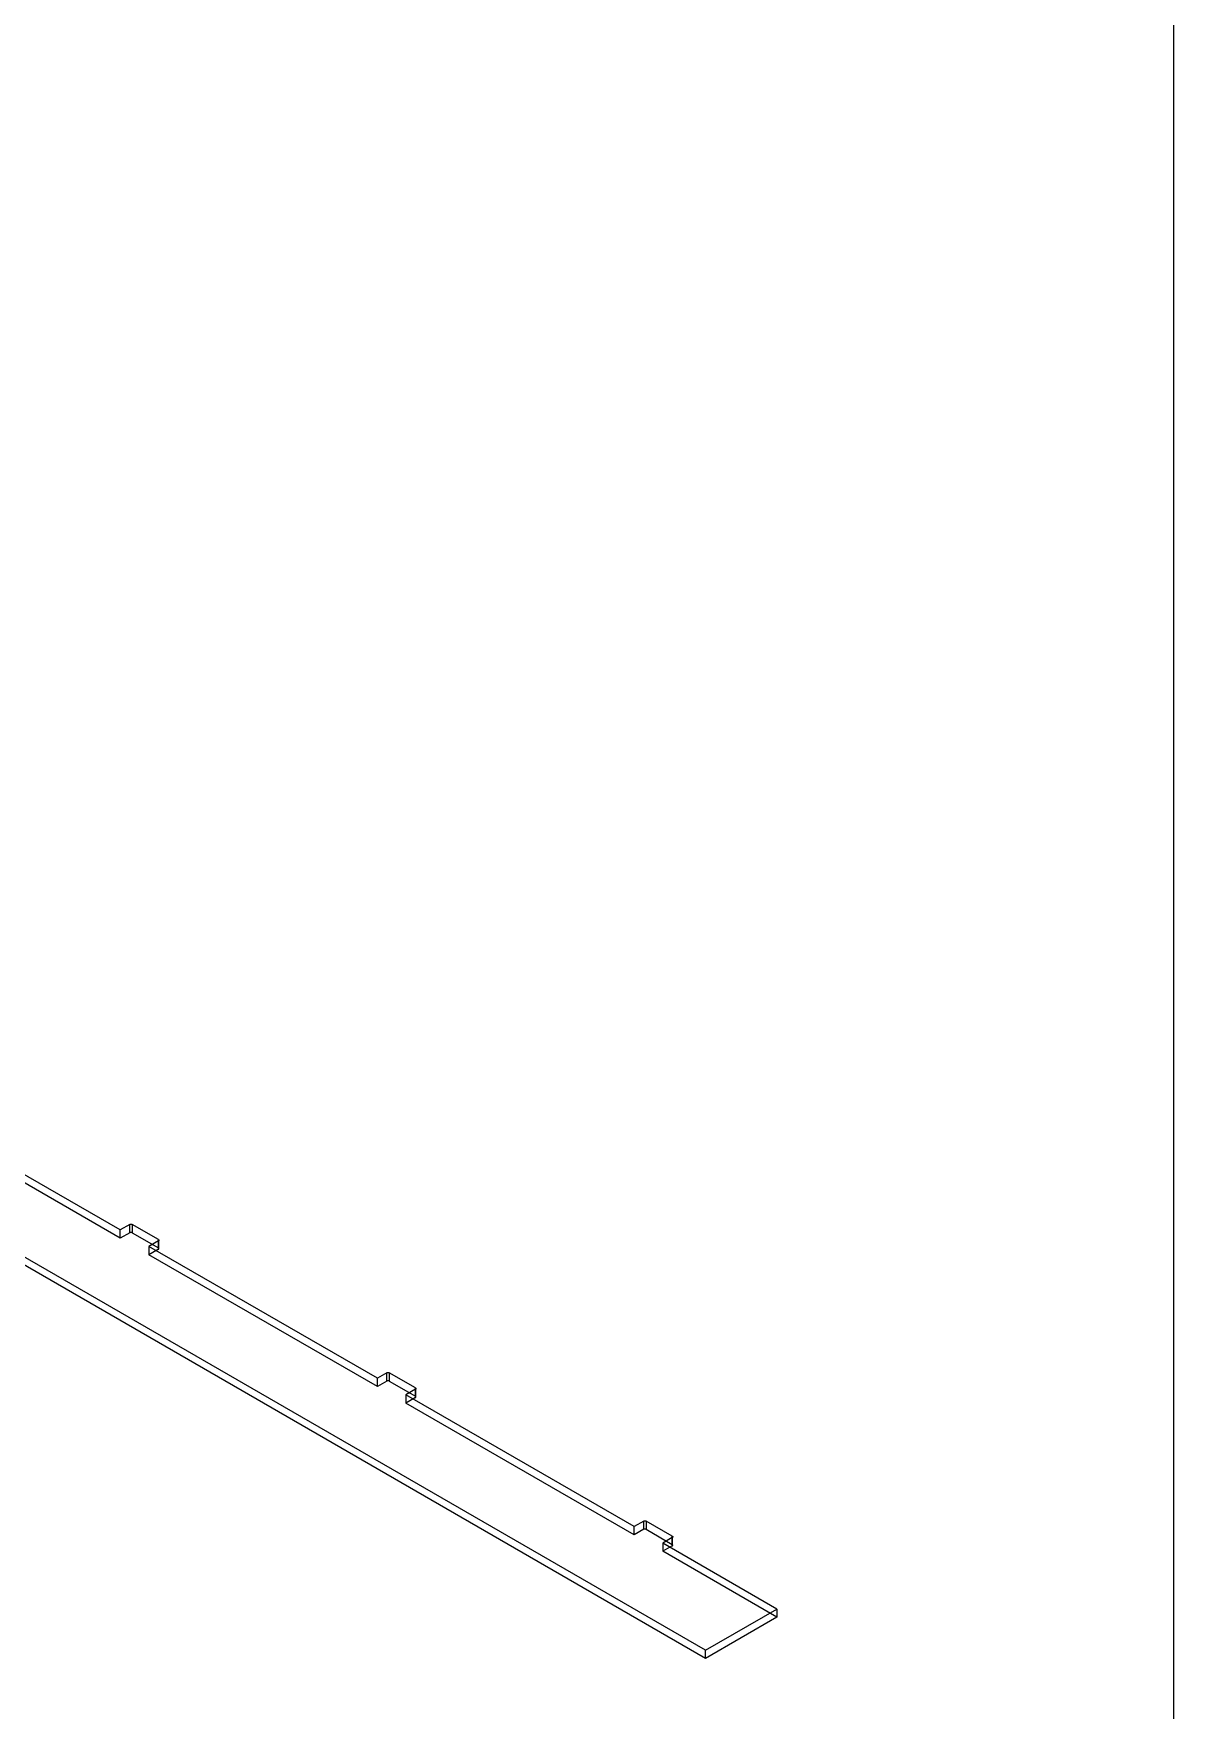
# Model space of a CAD drawing. Header units: inches. Extents: x 1.4 to 100.6, y 1.4 to 64.6.
# Drawn here: x 90.04 to 100.58, y 31.8 to 47.31 of the extents above; entities that cross this region are included whole.
import ezdxf

# ---------------------------------------------------------------- set-up
doc = ezdxf.new("R2010")
doc.units = ezdxf.units.IN
doc.header["$MEASUREMENT"] = 0

msp = doc.modelspace()

# ---------------------------------------------------------------- linework, layer by layer
at = {"layer": 'OUTLINE'}
for p, q in [((100.583, 64.583), (100.583, 1.417)), ((96.257, 32.357), (82, 40.588)), ((96.257, 32.281), (82, 40.512)), ((90.844, 36.244), (88.732, 37.463)), ((90.844, 36.168), (88.732, 37.387)), ((90.933, 36.295), (90.844, 36.244)), ((90.844, 36.168), (90.844, 36.244)), ((90.933, 36.219), (90.844, 36.168)), ((90.933, 36.295), (90.933, 36.295)), ((90.933, 36.295), (90.934, 36.295)), ((90.933, 36.219), (90.933, 36.295)), ((90.934, 36.219), (90.933, 36.219)), ((90.933, 36.219), (90.933, 36.219)), ((90.934, 36.295), (90.934, 36.296)), ((90.934, 36.296), (90.934, 36.296)), ((90.934, 36.296), (90.934, 36.296)), ((90.934, 36.296), (90.935, 36.296)), ((90.935, 36.22), (90.934, 36.22)), ((90.934, 36.22), (90.934, 36.219)), ((90.934, 36.219), (90.934, 36.219)), ((90.934, 36.219), (90.934, 36.219)), ((90.935, 36.296), (90.935, 36.296)), ((90.935, 36.296), (90.935, 36.296)), ((90.935, 36.296), (90.936, 36.296)), ((90.936, 36.22), (90.935, 36.22)), ((90.935, 36.22), (90.935, 36.22)), ((90.935, 36.22), (90.935, 36.22)), ((90.936, 36.296), (90.936, 36.297)), ((90.936, 36.297), (90.937, 36.297)), ((90.936, 36.296), (90.936, 36.296)), ((90.936, 36.296), (90.936, 36.296)), ((90.937, 36.22), (90.936, 36.22)), ((90.936, 36.22), (90.936, 36.22)), ((90.936, 36.22), (90.936, 36.22)), ((90.936, 36.22), (90.936, 36.22)), ((90.937, 36.297), (90.937, 36.297)), ((90.937, 36.297), (90.937, 36.297)), ((90.937, 36.297), (90.938, 36.297)), ((90.938, 36.221), (90.937, 36.221)), ((90.937, 36.221), (90.937, 36.221)), ((90.937, 36.221), (90.937, 36.22)), ((90.938, 36.297), (90.938, 36.297)), ((90.938, 36.297), (90.938, 36.297)), ((90.938, 36.297), (90.939, 36.297)), ((90.939, 36.221), (90.938, 36.221)), ((90.938, 36.221), (90.938, 36.221)), ((90.938, 36.221), (90.938, 36.221)), ((90.939, 36.297), (90.939, 36.297)), ((90.939, 36.297), (90.939, 36.297)), ((90.939, 36.297), (90.94, 36.297)), ((90.94, 36.221), (90.939, 36.221)), ((90.939, 36.221), (90.939, 36.221)), ((90.939, 36.221), (90.939, 36.221)), ((90.94, 36.297), (90.94, 36.297)), ((90.94, 36.297), (90.941, 36.297)), ((90.941, 36.221), (90.94, 36.221)), ((90.94, 36.221), (90.94, 36.221)), ((90.941, 36.297), (90.942, 36.298)), ((90.941, 36.297), (90.941, 36.297)), ((90.941, 36.297), (90.941, 36.297)), ((90.942, 36.221), (90.941, 36.221)), ((90.941, 36.221), (90.941, 36.221)), ((90.941, 36.221), (90.941, 36.221)), ((90.942, 36.298), (90.942, 36.298)), ((90.942, 36.298), (90.942, 36.298)), ((90.942, 36.298), (90.943, 36.298)), ((90.943, 36.221), (90.942, 36.221)), ((90.942, 36.221), (90.942, 36.221)), ((90.942, 36.221), (90.942, 36.221)), ((90.943, 36.298), (90.943, 36.298)), ((90.943, 36.298), (90.943, 36.298)), ((90.943, 36.298), (90.944, 36.298)), ((90.944, 36.221), (90.943, 36.221)), ((90.943, 36.221), (90.943, 36.221)), ((90.943, 36.221), (90.943, 36.221)), ((90.944, 36.298), (90.944, 36.298)), ((90.944, 36.298), (90.944, 36.298)), ((90.944, 36.298), (90.945, 36.298)), ((90.945, 36.221), (90.944, 36.221)), ((90.944, 36.221), (90.944, 36.221)), ((90.944, 36.221), (90.944, 36.221)), ((90.945, 36.298), (90.945, 36.298)), ((90.945, 36.298), (90.946, 36.297)), ((90.946, 36.221), (90.945, 36.221)), ((90.945, 36.221), (90.945, 36.221)), ((90.946, 36.297), (90.946, 36.297)), ((90.946, 36.297), (90.946, 36.297)), ((90.946, 36.297), (90.947, 36.297)), ((90.947, 36.221), (90.946, 36.221)), ((90.946, 36.221), (90.946, 36.221)), ((90.946, 36.221), (90.946, 36.221)), ((90.947, 36.297), (90.947, 36.297)), ((90.947, 36.297), (90.947, 36.297)), ((90.947, 36.297), (90.948, 36.297)), ((90.948, 36.221), (90.947, 36.221)), ((90.947, 36.221), (90.947, 36.221)), ((90.947, 36.221), (90.947, 36.221)), ((90.948, 36.297), (90.948, 36.297)), ((90.948, 36.297), (90.948, 36.297)), ((90.948, 36.297), (90.949, 36.297)), ((90.949, 36.221), (90.948, 36.221)), ((90.948, 36.221), (90.948, 36.221)), ((90.948, 36.221), (90.948, 36.221)), ((90.949, 36.297), (90.949, 36.297)), ((90.949, 36.297), (90.949, 36.297)), ((90.949, 36.297), (90.95, 36.297)), ((90.95, 36.221), (90.949, 36.221)), ((90.949, 36.221), (90.949, 36.221)), ((90.949, 36.221), (90.949, 36.221)), ((90.95, 36.297), (90.95, 36.297)), ((90.95, 36.297), (90.95, 36.297)), ((90.95, 36.297), (90.951, 36.296)), ((90.95, 36.22), (90.95, 36.221)), ((90.951, 36.22), (90.95, 36.22)), ((90.95, 36.22), (90.95, 36.22)), ((90.951, 36.296), (90.951, 36.296)), ((90.951, 36.296), (90.951, 36.296)), ((90.951, 36.296), (90.952, 36.296)), ((90.952, 36.22), (90.951, 36.22)), ((90.951, 36.22), (90.951, 36.22)), ((90.951, 36.22), (90.951, 36.22)), ((90.952, 36.296), (90.952, 36.296)), ((90.952, 36.296), (90.952, 36.296)), ((90.952, 36.296), (90.952, 36.296)), ((90.952, 36.296), (90.953, 36.296)), ((90.953, 36.219), (90.952, 36.22)), ((90.952, 36.22), (90.952, 36.22)), ((90.952, 36.22), (90.952, 36.22)), ((90.952, 36.22), (90.952, 36.22)), ((90.953, 36.296), (90.953, 36.296)), ((90.953, 36.296), (90.953, 36.295)), ((90.953, 36.295), (90.954, 36.295)), ((90.954, 36.219), (90.953, 36.219)), ((90.953, 36.219), (90.953, 36.219)), ((90.953, 36.219), (90.953, 36.219)), ((90.954, 36.295), (90.954, 36.295)), ((91.197, 36.155), (90.954, 36.295)), ((90.954, 36.295), (90.954, 36.219)), ((90.954, 36.219), (90.954, 36.219)), ((90.954, 36.219), (91.197, 36.078)), ((91.197, 36.155), (91.197, 36.155)), ((91.197, 36.155), (91.198, 36.154)), ((91.197, 36.078), (91.197, 36.155)), ((91.198, 36.154), (91.198, 36.154)), ((91.198, 36.154), (91.198, 36.154)), ((91.198, 36.154), (91.198, 36.154)), ((91.198, 36.154), (91.198, 36.154)), ((91.198, 36.154), (91.199, 36.154)), ((91.199, 36.144), (91.198, 36.144)), ((91.198, 36.144), (91.198, 36.143)), ((91.198, 36.143), (91.198, 36.143)), ((91.198, 36.143), (91.198, 36.143)), ((91.198, 36.143), (91.198, 36.143)), ((91.199, 36.154), (91.199, 36.153)), ((91.199, 36.153), (91.199, 36.153)), ((91.199, 36.153), (91.199, 36.153)), ((91.199, 36.153), (91.199, 36.153)), ((91.199, 36.153), (91.2, 36.153)), ((91.2, 36.145), (91.199, 36.144)), ((91.199, 36.144), (91.199, 36.144)), ((91.199, 36.144), (91.199, 36.144)), ((91.199, 36.144), (91.199, 36.144)), ((91.199, 36.144), (91.199, 36.144)), ((91.2, 36.153), (91.2, 36.152)), ((91.2, 36.152), (91.2, 36.152)), ((91.2, 36.152), (91.2, 36.152)), ((91.2, 36.152), (91.2, 36.152)), ((91.2, 36.152), (91.2, 36.152)), ((91.2, 36.152), (91.2, 36.152)), ((91.2, 36.152), (91.201, 36.151)), ((91.201, 36.146), (91.2, 36.146)), ((91.2, 36.146), (91.2, 36.146)), ((91.2, 36.146), (91.2, 36.145)), ((91.2, 36.145), (91.2, 36.145)), ((91.2, 36.145), (91.2, 36.145)), ((91.2, 36.145), (91.2, 36.145)), ((91.2, 36.145), (91.2, 36.145)), ((91.201, 36.151), (91.201, 36.151)), ((91.201, 36.151), (91.201, 36.151)), ((91.201, 36.151), (91.201, 36.151)), ((91.201, 36.151), (91.201, 36.151)), ((91.201, 36.151), (91.201, 36.15)), ((91.201, 36.15), (91.201, 36.15)), ((91.201, 36.15), (91.201, 36.15)), ((91.201, 36.15), (91.201, 36.15)), ((91.201, 36.15), (91.201, 36.149)), ((91.201, 36.149), (91.201, 36.149)), ((91.201, 36.149), (91.201, 36.149)), ((91.201, 36.149), (91.201, 36.149)), ((91.201, 36.149), (91.201, 36.149)), ((91.201, 36.149), (91.201, 36.148)), ((91.201, 36.148), (91.201, 36.148)), ((91.201, 36.148), (91.201, 36.148)), ((91.201, 36.148), (91.201, 36.148)), ((91.201, 36.148), (91.201, 36.148)), ((91.201, 36.148), (91.201, 36.147)), ((91.201, 36.147), (91.201, 36.147)), ((91.201, 36.147), (91.201, 36.147)), ((91.201, 36.147), (91.201, 36.147)), ((91.201, 36.147), (91.201, 36.147)), ((91.201, 36.147), (91.201, 36.146)), ((91.201, 36.146), (91.201, 36.146)), ((91.201, 36.146), (91.201, 36.146)), ((91.197, 36.143), (91.108, 36.091)), ((93.221, 34.872), (91.108, 36.091)), ((91.108, 36.091), (91.108, 36.015)), ((91.197, 36.066), (91.108, 36.015)), ((93.221, 34.796), (91.108, 36.015)), ((91.198, 36.143), (91.197, 36.143)), ((91.197, 36.143), (91.197, 36.143)), ((91.197, 36.143), (91.197, 36.066)), ((91.198, 36.078), (91.197, 36.078)), ((91.197, 36.078), (91.197, 36.078)), ((91.197, 36.066), (91.197, 36.067)), ((91.197, 36.067), (91.198, 36.067)), ((91.198, 36.077), (91.198, 36.078)), ((91.198, 36.078), (91.198, 36.078)), ((91.198, 36.078), (91.198, 36.078)), ((91.198, 36.078), (91.198, 36.078)), ((91.199, 36.077), (91.198, 36.077)), ((91.198, 36.067), (91.199, 36.068)), ((91.198, 36.067), (91.198, 36.067)), ((91.198, 36.067), (91.198, 36.067)), ((91.198, 36.067), (91.198, 36.067)), ((91.198, 36.067), (91.198, 36.067)), ((91.2, 36.076), (91.199, 36.077)), ((91.199, 36.077), (91.199, 36.077)), ((91.199, 36.077), (91.199, 36.077)), ((91.199, 36.077), (91.199, 36.077)), ((91.199, 36.077), (91.199, 36.077)), ((91.199, 36.068), (91.199, 36.068)), ((91.199, 36.068), (91.199, 36.068)), ((91.199, 36.068), (91.199, 36.068)), ((91.199, 36.068), (91.199, 36.068)), ((91.199, 36.068), (91.2, 36.068)), ((91.2, 36.075), (91.2, 36.076)), ((91.2, 36.076), (91.2, 36.076)), ((91.2, 36.076), (91.2, 36.076)), ((91.2, 36.076), (91.2, 36.076)), ((91.2, 36.076), (91.2, 36.076)), ((91.201, 36.075), (91.2, 36.075)), ((91.2, 36.075), (91.2, 36.075)), ((91.2, 36.069), (91.2, 36.07)), ((91.2, 36.07), (91.201, 36.07)), ((91.2, 36.068), (91.2, 36.069)), ((91.2, 36.069), (91.2, 36.069)), ((91.2, 36.069), (91.2, 36.069)), ((91.2, 36.069), (91.2, 36.069)), ((91.2, 36.069), (91.2, 36.069)), ((91.201, 36.074), (91.201, 36.075)), ((91.201, 36.075), (91.201, 36.075)), ((91.201, 36.075), (91.201, 36.075)), ((91.201, 36.073), (91.201, 36.074)), ((91.201, 36.074), (91.201, 36.074)), ((91.201, 36.074), (91.201, 36.074)), ((91.201, 36.074), (91.201, 36.074)), ((91.201, 36.074), (91.201, 36.074)), ((91.201, 36.072), (91.201, 36.073)), ((91.201, 36.073), (91.201, 36.073)), ((91.201, 36.073), (91.201, 36.073)), ((91.201, 36.073), (91.201, 36.073)), ((91.201, 36.073), (91.201, 36.073)), ((91.201, 36.071), (91.201, 36.072)), ((91.201, 36.072), (91.201, 36.072)), ((91.201, 36.072), (91.201, 36.072)), ((91.201, 36.072), (91.201, 36.072)), ((91.201, 36.072), (91.201, 36.072)), ((91.201, 36.07), (91.201, 36.071)), ((91.201, 36.071), (91.201, 36.071)), ((91.201, 36.071), (91.201, 36.071)), ((91.201, 36.071), (91.201, 36.071)), ((91.201, 36.071), (91.201, 36.071)), ((91.201, 36.07), (91.201, 36.07)), ((91.201, 36.07), (91.201, 36.07)), ((91.201, 36.07), (91.201, 36.07)), ((93.309, 34.923), (93.221, 34.872)), ((93.309, 34.923), (93.309, 34.923)), ((93.309, 34.923), (93.31, 34.923)), ((93.309, 34.847), (93.309, 34.923)), ((93.31, 34.923), (93.31, 34.924)), ((93.31, 34.924), (93.31, 34.924)), ((93.31, 34.924), (93.31, 34.924)), ((93.31, 34.924), (93.311, 34.924)), ((93.311, 34.924), (93.311, 34.924)), ((93.311, 34.924), (93.311, 34.924)), ((93.311, 34.924), (93.312, 34.924)), ((93.312, 34.924), (93.312, 34.925)), ((93.312, 34.925), (93.313, 34.925)), ((93.312, 34.924), (93.312, 34.924)), ((93.313, 34.925), (93.313, 34.925)), ((93.313, 34.925), (93.313, 34.925)), ((93.313, 34.925), (93.314, 34.925)), ((93.314, 34.925), (93.314, 34.925)), ((93.314, 34.925), (93.314, 34.925)), ((93.314, 34.925), (93.315, 34.925)), ((93.315, 34.925), (93.315, 34.925)), ((93.315, 34.925), (93.315, 34.925)), ((93.315, 34.925), (93.316, 34.925)), ((93.316, 34.925), (93.317, 34.926)), ((93.316, 34.925), (93.316, 34.925)), ((93.316, 34.925), (93.316, 34.925)), ((93.317, 34.926), (93.317, 34.926)), ((93.317, 34.926), (93.317, 34.926)), ((93.317, 34.926), (93.318, 34.926)), ((93.318, 34.926), (93.318, 34.926)), ((93.318, 34.926), (93.318, 34.926)), ((93.318, 34.926), (93.319, 34.926)), ((93.319, 34.926), (93.319, 34.926)), ((93.319, 34.926), (93.32, 34.926)), ((93.32, 34.926), (93.32, 34.926)), ((93.32, 34.926), (93.32, 34.926)), ((93.32, 34.926), (93.321, 34.926)), ((93.321, 34.926), (93.321, 34.926)), ((93.321, 34.926), (93.321, 34.926)), ((93.321, 34.926), (93.322, 34.926)), ((93.322, 34.926), (93.322, 34.926)), ((93.322, 34.926), (93.322, 34.926)), ((93.322, 34.926), (93.323, 34.925)), ((93.323, 34.925), (93.323, 34.925)), ((93.323, 34.925), (93.323, 34.925)), ((93.323, 34.925), (93.324, 34.925)), ((93.324, 34.925), (93.324, 34.925)), ((93.324, 34.925), (93.324, 34.925)), ((93.324, 34.925), (93.325, 34.925)), ((93.325, 34.925), (93.325, 34.925)), ((93.325, 34.925), (93.325, 34.925)), ((93.325, 34.925), (93.326, 34.925)), ((93.326, 34.925), (93.326, 34.925)), ((93.326, 34.925), (93.326, 34.925)), ((93.326, 34.925), (93.327, 34.925)), ((93.327, 34.925), (93.327, 34.924)), ((93.327, 34.924), (93.327, 34.924)), ((93.327, 34.924), (93.328, 34.924)), ((93.328, 34.924), (93.328, 34.924)), ((93.328, 34.924), (93.328, 34.924)), ((93.328, 34.924), (93.329, 34.924)), ((93.329, 34.924), (93.329, 34.924)), ((93.329, 34.924), (93.329, 34.924)), ((93.329, 34.924), (93.329, 34.923)), ((93.329, 34.923), (93.33, 34.923)), ((93.33, 34.923), (93.33, 34.847)), ((93.33, 34.923), (93.33, 34.923)), ((93.573, 34.783), (93.33, 34.923)), ((93.221, 34.796), (93.221, 34.872)), ((93.309, 34.847), (93.221, 34.796)), ((93.31, 34.847), (93.309, 34.847)), ((93.309, 34.847), (93.309, 34.847)), ((93.311, 34.848), (93.31, 34.848)), ((93.31, 34.848), (93.31, 34.848)), ((93.31, 34.848), (93.31, 34.847)), ((93.31, 34.847), (93.31, 34.847)), ((93.312, 34.848), (93.311, 34.848)), ((93.311, 34.848), (93.311, 34.848)), ((93.311, 34.848), (93.311, 34.848)), ((93.313, 34.848), (93.312, 34.848)), ((93.312, 34.848), (93.312, 34.848)), ((93.312, 34.848), (93.312, 34.848)), ((93.314, 34.849), (93.313, 34.849)), ((93.313, 34.849), (93.313, 34.849)), ((93.313, 34.849), (93.313, 34.848)), ((93.315, 34.849), (93.314, 34.849)), ((93.314, 34.849), (93.314, 34.849)), ((93.314, 34.849), (93.314, 34.849)), ((93.316, 34.849), (93.315, 34.849)), ((93.315, 34.849), (93.315, 34.849)), ((93.315, 34.849), (93.315, 34.849)), ((93.317, 34.849), (93.316, 34.849)), ((93.316, 34.849), (93.316, 34.849)), ((93.316, 34.849), (93.316, 34.849)), ((93.318, 34.849), (93.317, 34.849)), ((93.317, 34.849), (93.317, 34.849)), ((93.317, 34.849), (93.317, 34.849)), ((93.319, 34.849), (93.318, 34.849)), ((93.318, 34.849), (93.318, 34.849)), ((93.318, 34.849), (93.318, 34.849)), ((93.32, 34.849), (93.319, 34.849)), ((93.319, 34.849), (93.319, 34.849)), ((93.321, 34.849), (93.32, 34.849)), ((93.32, 34.849), (93.32, 34.849)), ((93.32, 34.849), (93.32, 34.849)), ((93.322, 34.849), (93.321, 34.849)), ((93.321, 34.849), (93.321, 34.849)), ((93.321, 34.849), (93.321, 34.849)), ((93.323, 34.849), (93.322, 34.849)), ((93.322, 34.849), (93.322, 34.849)), ((93.322, 34.849), (93.322, 34.849)), ((93.324, 34.849), (93.323, 34.849)), ((93.323, 34.849), (93.323, 34.849)), ((93.323, 34.849), (93.323, 34.849)), ((93.325, 34.849), (93.324, 34.849)), ((93.324, 34.849), (93.324, 34.849)), ((93.324, 34.849), (93.324, 34.849)), ((93.326, 34.849), (93.325, 34.849)), ((93.325, 34.849), (93.325, 34.849)), ((93.325, 34.849), (93.325, 34.849)), ((93.326, 34.848), (93.326, 34.849)), ((93.326, 34.849), (93.326, 34.849)), ((93.327, 34.848), (93.326, 34.848)), ((93.328, 34.848), (93.327, 34.848)), ((93.327, 34.848), (93.327, 34.848)), ((93.327, 34.848), (93.327, 34.848)), ((93.329, 34.848), (93.328, 34.848)), ((93.328, 34.848), (93.328, 34.848)), ((93.328, 34.848), (93.328, 34.848)), ((93.329, 34.847), (93.329, 34.848)), ((93.329, 34.848), (93.329, 34.848)), ((93.33, 34.847), (93.329, 34.847)), ((93.329, 34.847), (93.329, 34.847)), ((93.33, 34.847), (93.573, 34.707)), ((93.33, 34.847), (93.33, 34.847)), ((93.573, 34.771), (93.485, 34.72)), ((93.573, 34.707), (93.573, 34.783)), ((93.573, 34.783), (93.573, 34.783)), ((93.573, 34.783), (93.574, 34.782)), ((93.573, 34.771), (93.573, 34.695)), ((93.574, 34.771), (93.573, 34.771)), ((93.573, 34.771), (93.573, 34.771)), ((93.574, 34.782), (93.574, 34.782)), ((93.574, 34.782), (93.574, 34.782)), ((93.574, 34.782), (93.574, 34.782)), ((93.574, 34.782), (93.575, 34.782)), ((93.575, 34.772), (93.574, 34.772)), ((93.574, 34.772), (93.574, 34.771)), ((93.574, 34.771), (93.574, 34.771)), ((93.574, 34.771), (93.574, 34.771)), ((93.575, 34.782), (93.575, 34.782)), ((93.575, 34.782), (93.575, 34.781)), ((93.575, 34.781), (93.575, 34.781)), ((93.575, 34.781), (93.575, 34.781)), ((93.575, 34.781), (93.576, 34.781)), ((93.576, 34.773), (93.575, 34.772)), ((93.575, 34.772), (93.575, 34.772)), ((93.575, 34.772), (93.575, 34.772)), ((93.575, 34.772), (93.575, 34.772)), ((93.575, 34.772), (93.575, 34.772)), ((93.576, 34.781), (93.576, 34.781)), ((93.576, 34.781), (93.576, 34.781)), ((93.576, 34.781), (93.576, 34.78)), ((93.576, 34.78), (93.576, 34.78)), ((93.576, 34.78), (93.576, 34.78)), ((93.576, 34.78), (93.576, 34.78)), ((93.576, 34.78), (93.577, 34.78)), ((93.577, 34.774), (93.576, 34.774)), ((93.576, 34.774), (93.576, 34.774)), ((93.576, 34.774), (93.576, 34.773)), ((93.576, 34.773), (93.576, 34.773)), ((93.576, 34.773), (93.576, 34.773)), ((93.576, 34.773), (93.576, 34.773)), ((93.576, 34.773), (93.576, 34.773)), ((93.577, 34.78), (93.577, 34.779)), ((93.577, 34.779), (93.577, 34.779)), ((93.577, 34.779), (93.577, 34.779)), ((93.577, 34.779), (93.577, 34.779)), ((93.577, 34.779), (93.577, 34.779)), ((93.577, 34.779), (93.577, 34.778)), ((93.577, 34.778), (93.577, 34.778)), ((93.577, 34.778), (93.577, 34.778)), ((93.577, 34.778), (93.577, 34.778)), ((93.577, 34.778), (93.577, 34.778)), ((93.577, 34.778), (93.577, 34.777)), ((93.577, 34.777), (93.577, 34.777)), ((93.577, 34.777), (93.577, 34.777)), ((93.577, 34.777), (93.577, 34.777)), ((93.577, 34.777), (93.577, 34.777)), ((93.577, 34.777), (93.577, 34.776)), ((93.577, 34.776), (93.577, 34.776)), ((93.577, 34.776), (93.577, 34.776)), ((93.577, 34.776), (93.577, 34.776)), ((93.577, 34.776), (93.577, 34.776)), ((93.577, 34.776), (93.577, 34.775)), ((93.577, 34.775), (93.577, 34.775)), ((93.577, 34.775), (93.577, 34.775)), ((93.577, 34.775), (93.577, 34.775)), ((93.577, 34.775), (93.577, 34.775)), ((93.577, 34.775), (93.577, 34.774)), ((93.577, 34.774), (93.577, 34.774)), ((93.577, 34.774), (93.577, 34.774)), ((95.597, 33.5), (93.485, 34.72)), ((93.485, 34.72), (93.485, 34.643)), ((93.573, 34.695), (93.485, 34.643)), ((95.597, 33.424), (93.485, 34.643)), ((93.573, 34.706), (93.573, 34.707)), ((93.574, 34.706), (93.573, 34.706)), ((93.573, 34.695), (93.573, 34.695)), ((93.573, 34.695), (93.574, 34.695)), ((93.575, 34.706), (93.574, 34.706)), ((93.574, 34.706), (93.574, 34.706)), ((93.574, 34.706), (93.574, 34.706)), ((93.574, 34.706), (93.574, 34.706)), ((93.574, 34.695), (93.574, 34.695)), ((93.574, 34.695), (93.574, 34.695)), ((93.574, 34.695), (93.574, 34.695)), ((93.574, 34.695), (93.575, 34.695)), ((93.575, 34.705), (93.575, 34.706)), ((93.576, 34.705), (93.575, 34.705)), ((93.575, 34.705), (93.575, 34.705)), ((93.575, 34.705), (93.575, 34.705)), ((93.575, 34.705), (93.575, 34.705)), ((93.575, 34.695), (93.575, 34.696)), ((93.575, 34.696), (93.575, 34.696)), ((93.575, 34.696), (93.575, 34.696)), ((93.575, 34.696), (93.575, 34.696)), ((93.575, 34.696), (93.576, 34.696)), ((93.576, 34.704), (93.576, 34.705)), ((93.576, 34.705), (93.576, 34.705)), ((93.577, 34.703), (93.576, 34.704)), ((93.576, 34.704), (93.576, 34.704)), ((93.576, 34.704), (93.576, 34.704)), ((93.576, 34.704), (93.576, 34.704)), ((93.576, 34.704), (93.576, 34.704)), ((93.576, 34.697), (93.577, 34.698)), ((93.576, 34.696), (93.576, 34.697)), ((93.576, 34.697), (93.576, 34.697)), ((93.576, 34.697), (93.576, 34.697)), ((93.576, 34.697), (93.576, 34.697)), ((93.576, 34.697), (93.576, 34.697)), ((93.576, 34.697), (93.576, 34.697)), ((93.577, 34.702), (93.577, 34.703)), ((93.577, 34.703), (93.577, 34.703)), ((93.577, 34.703), (93.577, 34.703)), ((93.577, 34.703), (93.577, 34.703)), ((93.577, 34.703), (93.577, 34.703)), ((93.577, 34.701), (93.577, 34.702)), ((93.577, 34.702), (93.577, 34.702)), ((93.577, 34.702), (93.577, 34.702)), ((93.577, 34.702), (93.577, 34.702)), ((93.577, 34.702), (93.577, 34.702)), ((93.577, 34.7), (93.577, 34.701)), ((93.577, 34.701), (93.577, 34.701)), ((93.577, 34.701), (93.577, 34.701)), ((93.577, 34.701), (93.577, 34.701)), ((93.577, 34.701), (93.577, 34.701)), ((93.577, 34.699), (93.577, 34.7)), ((93.577, 34.7), (93.577, 34.7)), ((93.577, 34.7), (93.577, 34.7)), ((93.577, 34.7), (93.577, 34.7)), ((93.577, 34.7), (93.577, 34.7)), ((93.577, 34.698), (93.577, 34.699)), ((93.577, 34.699), (93.577, 34.699)), ((93.577, 34.699), (93.577, 34.699)), ((93.577, 34.699), (93.577, 34.699)), ((93.577, 34.698), (93.577, 34.698)), ((93.577, 34.698), (93.577, 34.698)), ((93.577, 34.698), (93.577, 34.698)), ((93.577, 34.698), (93.577, 34.698)), ((95.685, 33.551), (95.597, 33.5)), ((95.685, 33.551), (95.686, 33.552)), ((95.685, 33.475), (95.685, 33.551)), ((95.685, 33.551), (95.685, 33.551)), ((95.686, 33.552), (95.686, 33.552)), ((95.686, 33.552), (95.686, 33.552)), ((95.686, 33.552), (95.687, 33.552)), ((95.687, 33.552), (95.687, 33.552)), ((95.687, 33.552), (95.687, 33.552)), ((95.687, 33.552), (95.687, 33.552)), ((95.687, 33.552), (95.688, 33.552)), ((95.688, 33.552), (95.688, 33.553)), ((95.688, 33.553), (95.688, 33.553)), ((95.688, 33.553), (95.689, 33.553)), ((95.689, 33.553), (95.689, 33.553)), ((95.689, 33.553), (95.689, 33.553)), ((95.689, 33.553), (95.69, 33.553)), ((95.69, 33.553), (95.69, 33.553)), ((95.69, 33.553), (95.69, 33.553)), ((95.69, 33.553), (95.691, 33.553)), ((95.691, 33.553), (95.691, 33.553)), ((95.691, 33.553), (95.691, 33.553)), ((95.691, 33.553), (95.692, 33.553)), ((95.692, 33.553), (95.692, 33.554)), ((95.692, 33.554), (95.692, 33.554)), ((95.692, 33.554), (95.693, 33.554)), ((95.693, 33.554), (95.693, 33.554)), ((95.693, 33.554), (95.693, 33.554)), ((95.693, 33.554), (95.694, 33.554)), ((95.694, 33.554), (95.694, 33.554)), ((95.694, 33.554), (95.695, 33.554)), ((95.695, 33.554), (95.695, 33.554)), ((95.695, 33.554), (95.695, 33.554)), ((95.695, 33.554), (95.696, 33.554)), ((95.696, 33.554), (95.696, 33.554)), ((95.696, 33.554), (95.696, 33.554)), ((95.696, 33.554), (95.697, 33.554)), ((95.697, 33.554), (95.697, 33.554)), ((95.697, 33.554), (95.697, 33.554)), ((95.697, 33.554), (95.698, 33.554)), ((95.698, 33.554), (95.698, 33.554)), ((95.698, 33.554), (95.698, 33.554)), ((95.698, 33.554), (95.699, 33.554)), ((95.699, 33.554), (95.699, 33.554)), ((95.699, 33.554), (95.7, 33.553)), ((95.7, 33.553), (95.7, 33.553)), ((95.7, 33.553), (95.7, 33.553)), ((95.7, 33.553), (95.701, 33.553)), ((95.701, 33.553), (95.701, 33.553)), ((95.701, 33.553), (95.701, 33.553)), ((95.701, 33.553), (95.702, 33.553)), ((95.702, 33.553), (95.702, 33.553)), ((95.702, 33.553), (95.702, 33.553)), ((95.702, 33.553), (95.703, 33.553)), ((95.703, 33.553), (95.703, 33.553)), ((95.703, 33.553), (95.703, 33.553)), ((95.703, 33.553), (95.703, 33.552)), ((95.703, 33.552), (95.704, 33.552)), ((95.704, 33.552), (95.704, 33.552)), ((95.704, 33.552), (95.704, 33.552)), ((95.704, 33.552), (95.705, 33.552)), ((95.705, 33.552), (95.705, 33.552)), ((95.705, 33.552), (95.705, 33.552)), ((95.705, 33.552), (95.705, 33.552)), ((95.705, 33.552), (95.706, 33.551)), ((95.706, 33.551), (95.706, 33.475)), ((95.949, 33.411), (95.706, 33.551)), ((95.706, 33.551), (95.706, 33.551)), ((95.597, 33.424), (95.597, 33.5)), ((95.685, 33.475), (95.597, 33.424)), ((95.686, 33.475), (95.685, 33.475)), ((95.685, 33.475), (95.685, 33.475)), ((95.687, 33.476), (95.686, 33.476)), ((95.686, 33.476), (95.686, 33.476)), ((95.686, 33.476), (95.686, 33.475)), ((95.688, 33.476), (95.687, 33.476)), ((95.687, 33.476), (95.687, 33.476)), ((95.687, 33.476), (95.687, 33.476)), ((95.687, 33.476), (95.687, 33.476)), ((95.689, 33.477), (95.688, 33.476)), ((95.688, 33.476), (95.688, 33.476)), ((95.688, 33.476), (95.688, 33.476)), ((95.69, 33.477), (95.689, 33.477)), ((95.689, 33.477), (95.689, 33.477)), ((95.689, 33.477), (95.689, 33.477)), ((95.691, 33.477), (95.69, 33.477)), ((95.69, 33.477), (95.69, 33.477)), ((95.69, 33.477), (95.69, 33.477)), ((95.692, 33.477), (95.691, 33.477)), ((95.691, 33.477), (95.691, 33.477)), ((95.691, 33.477), (95.691, 33.477)), ((95.693, 33.477), (95.692, 33.477)), ((95.692, 33.477), (95.692, 33.477)), ((95.692, 33.477), (95.692, 33.477)), ((95.694, 33.478), (95.693, 33.477)), ((95.693, 33.477), (95.693, 33.477)), ((95.693, 33.477), (95.693, 33.477)), ((95.695, 33.478), (95.694, 33.478)), ((95.694, 33.478), (95.694, 33.478)), ((95.696, 33.478), (95.695, 33.478)), ((95.695, 33.478), (95.695, 33.478)), ((95.695, 33.478), (95.695, 33.478)), ((95.697, 33.478), (95.696, 33.478)), ((95.696, 33.478), (95.696, 33.478)), ((95.696, 33.478), (95.696, 33.478)), ((95.698, 33.477), (95.697, 33.478)), ((95.697, 33.478), (95.697, 33.478)), ((95.697, 33.478), (95.697, 33.478)), ((95.699, 33.477), (95.698, 33.477)), ((95.698, 33.477), (95.698, 33.477)), ((95.698, 33.477), (95.698, 33.477)), ((95.7, 33.477), (95.699, 33.477)), ((95.699, 33.477), (95.699, 33.477)), ((95.701, 33.477), (95.7, 33.477)), ((95.7, 33.477), (95.7, 33.477)), ((95.7, 33.477), (95.7, 33.477)), ((95.702, 33.477), (95.701, 33.477)), ((95.701, 33.477), (95.701, 33.477)), ((95.701, 33.477), (95.701, 33.477)), ((95.703, 33.477), (95.702, 33.477)), ((95.702, 33.477), (95.702, 33.477)), ((95.702, 33.477), (95.702, 33.477)), ((95.703, 33.476), (95.703, 33.477)), ((95.704, 33.476), (95.703, 33.476)), ((95.703, 33.476), (95.703, 33.476)), ((95.703, 33.476), (95.703, 33.476)), ((95.705, 33.476), (95.704, 33.476)), ((95.704, 33.476), (95.704, 33.476)), ((95.704, 33.476), (95.704, 33.476)), ((95.705, 33.475), (95.705, 33.476)), ((95.705, 33.476), (95.705, 33.476)), ((95.705, 33.476), (95.705, 33.476)), ((95.706, 33.475), (95.705, 33.475)), ((95.706, 33.475), (95.949, 33.335)), ((95.706, 33.475), (95.706, 33.475)), ((95.949, 33.399), (95.861, 33.348)), ((95.949, 33.335), (95.949, 33.411)), ((95.949, 33.411), (95.949, 33.411)), ((95.949, 33.411), (95.95, 33.411)), ((95.949, 33.399), (95.949, 33.323)), ((95.95, 33.399), (95.949, 33.399)), ((95.949, 33.399), (95.949, 33.399)), ((95.95, 33.411), (95.95, 33.41)), ((95.95, 33.41), (95.95, 33.41)), ((95.95, 33.41), (95.95, 33.41)), ((95.95, 33.41), (95.951, 33.41)), ((95.951, 33.4), (95.95, 33.4)), ((95.95, 33.4), (95.95, 33.399)), ((95.95, 33.399), (95.95, 33.399)), ((95.95, 33.399), (95.95, 33.399)), ((95.951, 33.41), (95.951, 33.41)), ((95.951, 33.41), (95.951, 33.41)), ((95.951, 33.41), (95.951, 33.409)), ((95.951, 33.409), (95.951, 33.409)), ((95.951, 33.409), (95.952, 33.409)), ((95.952, 33.401), (95.951, 33.401)), ((95.951, 33.401), (95.951, 33.4)), ((95.951, 33.4), (95.951, 33.4)), ((95.951, 33.4), (95.951, 33.4)), ((95.951, 33.4), (95.951, 33.4)), ((95.952, 33.409), (95.952, 33.409)), ((95.952, 33.409), (95.952, 33.409)), ((95.952, 33.409), (95.952, 33.409)), ((95.952, 33.409), (95.952, 33.408)), ((95.952, 33.408), (95.952, 33.408)), ((95.952, 33.408), (95.953, 33.408)), ((95.953, 33.402), (95.952, 33.402)), ((95.952, 33.402), (95.952, 33.401)), ((95.952, 33.401), (95.952, 33.401)), ((95.952, 33.401), (95.952, 33.401)), ((95.952, 33.401), (95.952, 33.401)), ((95.952, 33.401), (95.952, 33.401)), ((95.953, 33.408), (95.953, 33.408)), ((95.953, 33.408), (95.953, 33.408)), ((95.953, 33.408), (95.953, 33.407)), ((95.953, 33.407), (95.953, 33.407)), ((95.953, 33.407), (95.953, 33.407)), ((95.953, 33.407), (95.953, 33.407)), ((95.953, 33.407), (95.953, 33.407)), ((95.953, 33.407), (95.953, 33.406)), ((95.953, 33.406), (95.953, 33.406)), ((95.953, 33.406), (95.953, 33.406)), ((95.953, 33.406), (95.953, 33.406)), ((95.953, 33.406), (95.953, 33.406)), ((95.953, 33.406), (95.954, 33.405)), ((95.954, 33.404), (95.953, 33.404)), ((95.953, 33.404), (95.953, 33.404)), ((95.953, 33.404), (95.953, 33.404)), ((95.953, 33.404), (95.953, 33.404)), ((95.953, 33.404), (95.953, 33.403)), ((95.953, 33.403), (95.953, 33.403)), ((95.953, 33.403), (95.953, 33.403)), ((95.953, 33.403), (95.953, 33.403)), ((95.953, 33.403), (95.953, 33.403)), ((95.953, 33.403), (95.953, 33.402)), ((95.953, 33.402), (95.953, 33.402)), ((95.953, 33.402), (95.953, 33.402)), ((95.953, 33.402), (95.953, 33.402)), ((95.954, 33.405), (95.954, 33.405)), ((95.954, 33.405), (95.954, 33.405)), ((95.954, 33.405), (95.954, 33.405)), ((95.954, 33.405), (95.954, 33.404)), ((95.861, 33.348), (95.861, 33.272)), ((96.917, 32.738), (95.861, 33.348)), ((95.949, 33.323), (95.861, 33.272)), ((96.917, 32.662), (95.861, 33.272)), ((95.95, 33.334), (95.949, 33.335)), ((95.949, 33.335), (95.949, 33.335)), ((95.949, 33.323), (95.949, 33.323)), ((95.949, 33.323), (95.95, 33.323)), ((95.951, 33.334), (95.95, 33.334)), ((95.95, 33.334), (95.95, 33.334)), ((95.95, 33.334), (95.95, 33.334)), ((95.95, 33.334), (95.95, 33.334)), ((95.95, 33.323), (95.951, 33.324)), ((95.95, 33.323), (95.95, 33.323)), ((95.95, 33.323), (95.95, 33.323)), ((95.95, 33.323), (95.95, 33.323)), ((95.951, 33.333), (95.951, 33.334)), ((95.951, 33.334), (95.951, 33.334)), ((95.952, 33.333), (95.951, 33.333)), ((95.951, 33.333), (95.951, 33.333)), ((95.951, 33.333), (95.951, 33.333)), ((95.951, 33.324), (95.951, 33.324)), ((95.951, 33.324), (95.951, 33.324)), ((95.951, 33.324), (95.951, 33.324)), ((95.951, 33.324), (95.951, 33.324)), ((95.951, 33.324), (95.952, 33.324)), ((95.952, 33.332), (95.952, 33.333)), ((95.952, 33.333), (95.952, 33.333)), ((95.953, 33.332), (95.952, 33.332)), ((95.952, 33.332), (95.952, 33.332)), ((95.952, 33.332), (95.952, 33.332)), ((95.952, 33.332), (95.952, 33.332)), ((95.952, 33.325), (95.953, 33.326)), ((95.952, 33.324), (95.952, 33.325)), ((95.952, 33.325), (95.952, 33.325)), ((95.952, 33.325), (95.952, 33.325)), ((95.952, 33.325), (95.952, 33.325)), ((95.952, 33.325), (95.952, 33.325)), ((95.953, 33.331), (95.953, 33.332)), ((95.953, 33.332), (95.953, 33.332)), ((95.953, 33.33), (95.953, 33.331)), ((95.953, 33.331), (95.953, 33.331)), ((95.953, 33.331), (95.953, 33.331)), ((95.953, 33.331), (95.953, 33.331)), ((95.953, 33.331), (95.953, 33.331)), ((95.953, 33.329), (95.953, 33.33)), ((95.953, 33.33), (95.953, 33.33)), ((95.953, 33.33), (95.953, 33.33)), ((95.953, 33.33), (95.953, 33.33)), ((95.954, 33.329), (95.953, 33.329)), ((95.953, 33.329), (95.953, 33.329)), ((95.953, 33.327), (95.953, 33.328)), ((95.953, 33.328), (95.953, 33.328)), ((95.953, 33.328), (95.953, 33.328)), ((95.953, 33.328), (95.954, 33.328)), ((95.953, 33.326), (95.953, 33.327)), ((95.953, 33.327), (95.953, 33.327)), ((95.953, 33.327), (95.953, 33.327)), ((95.953, 33.327), (95.953, 33.327)), ((95.953, 33.327), (95.953, 33.327)), ((95.953, 33.326), (95.953, 33.326)), ((95.953, 33.326), (95.953, 33.326)), ((95.953, 33.326), (95.953, 33.326)), ((95.953, 33.326), (95.953, 33.326)), ((95.954, 33.328), (95.954, 33.329)), ((95.954, 33.329), (95.954, 33.329)), ((95.954, 33.329), (95.954, 33.329)), ((95.954, 33.328), (95.954, 33.328)), ((96.257, 32.357), (96.917, 32.738)), ((96.917, 32.738), (96.917, 32.662)), ((96.917, 32.662), (96.257, 32.281)), ((96.257, 32.281), (96.257, 32.357))]:
    msp.add_line(p, q, dxfattribs=at)

doc.saveas('drawing.dxf')
